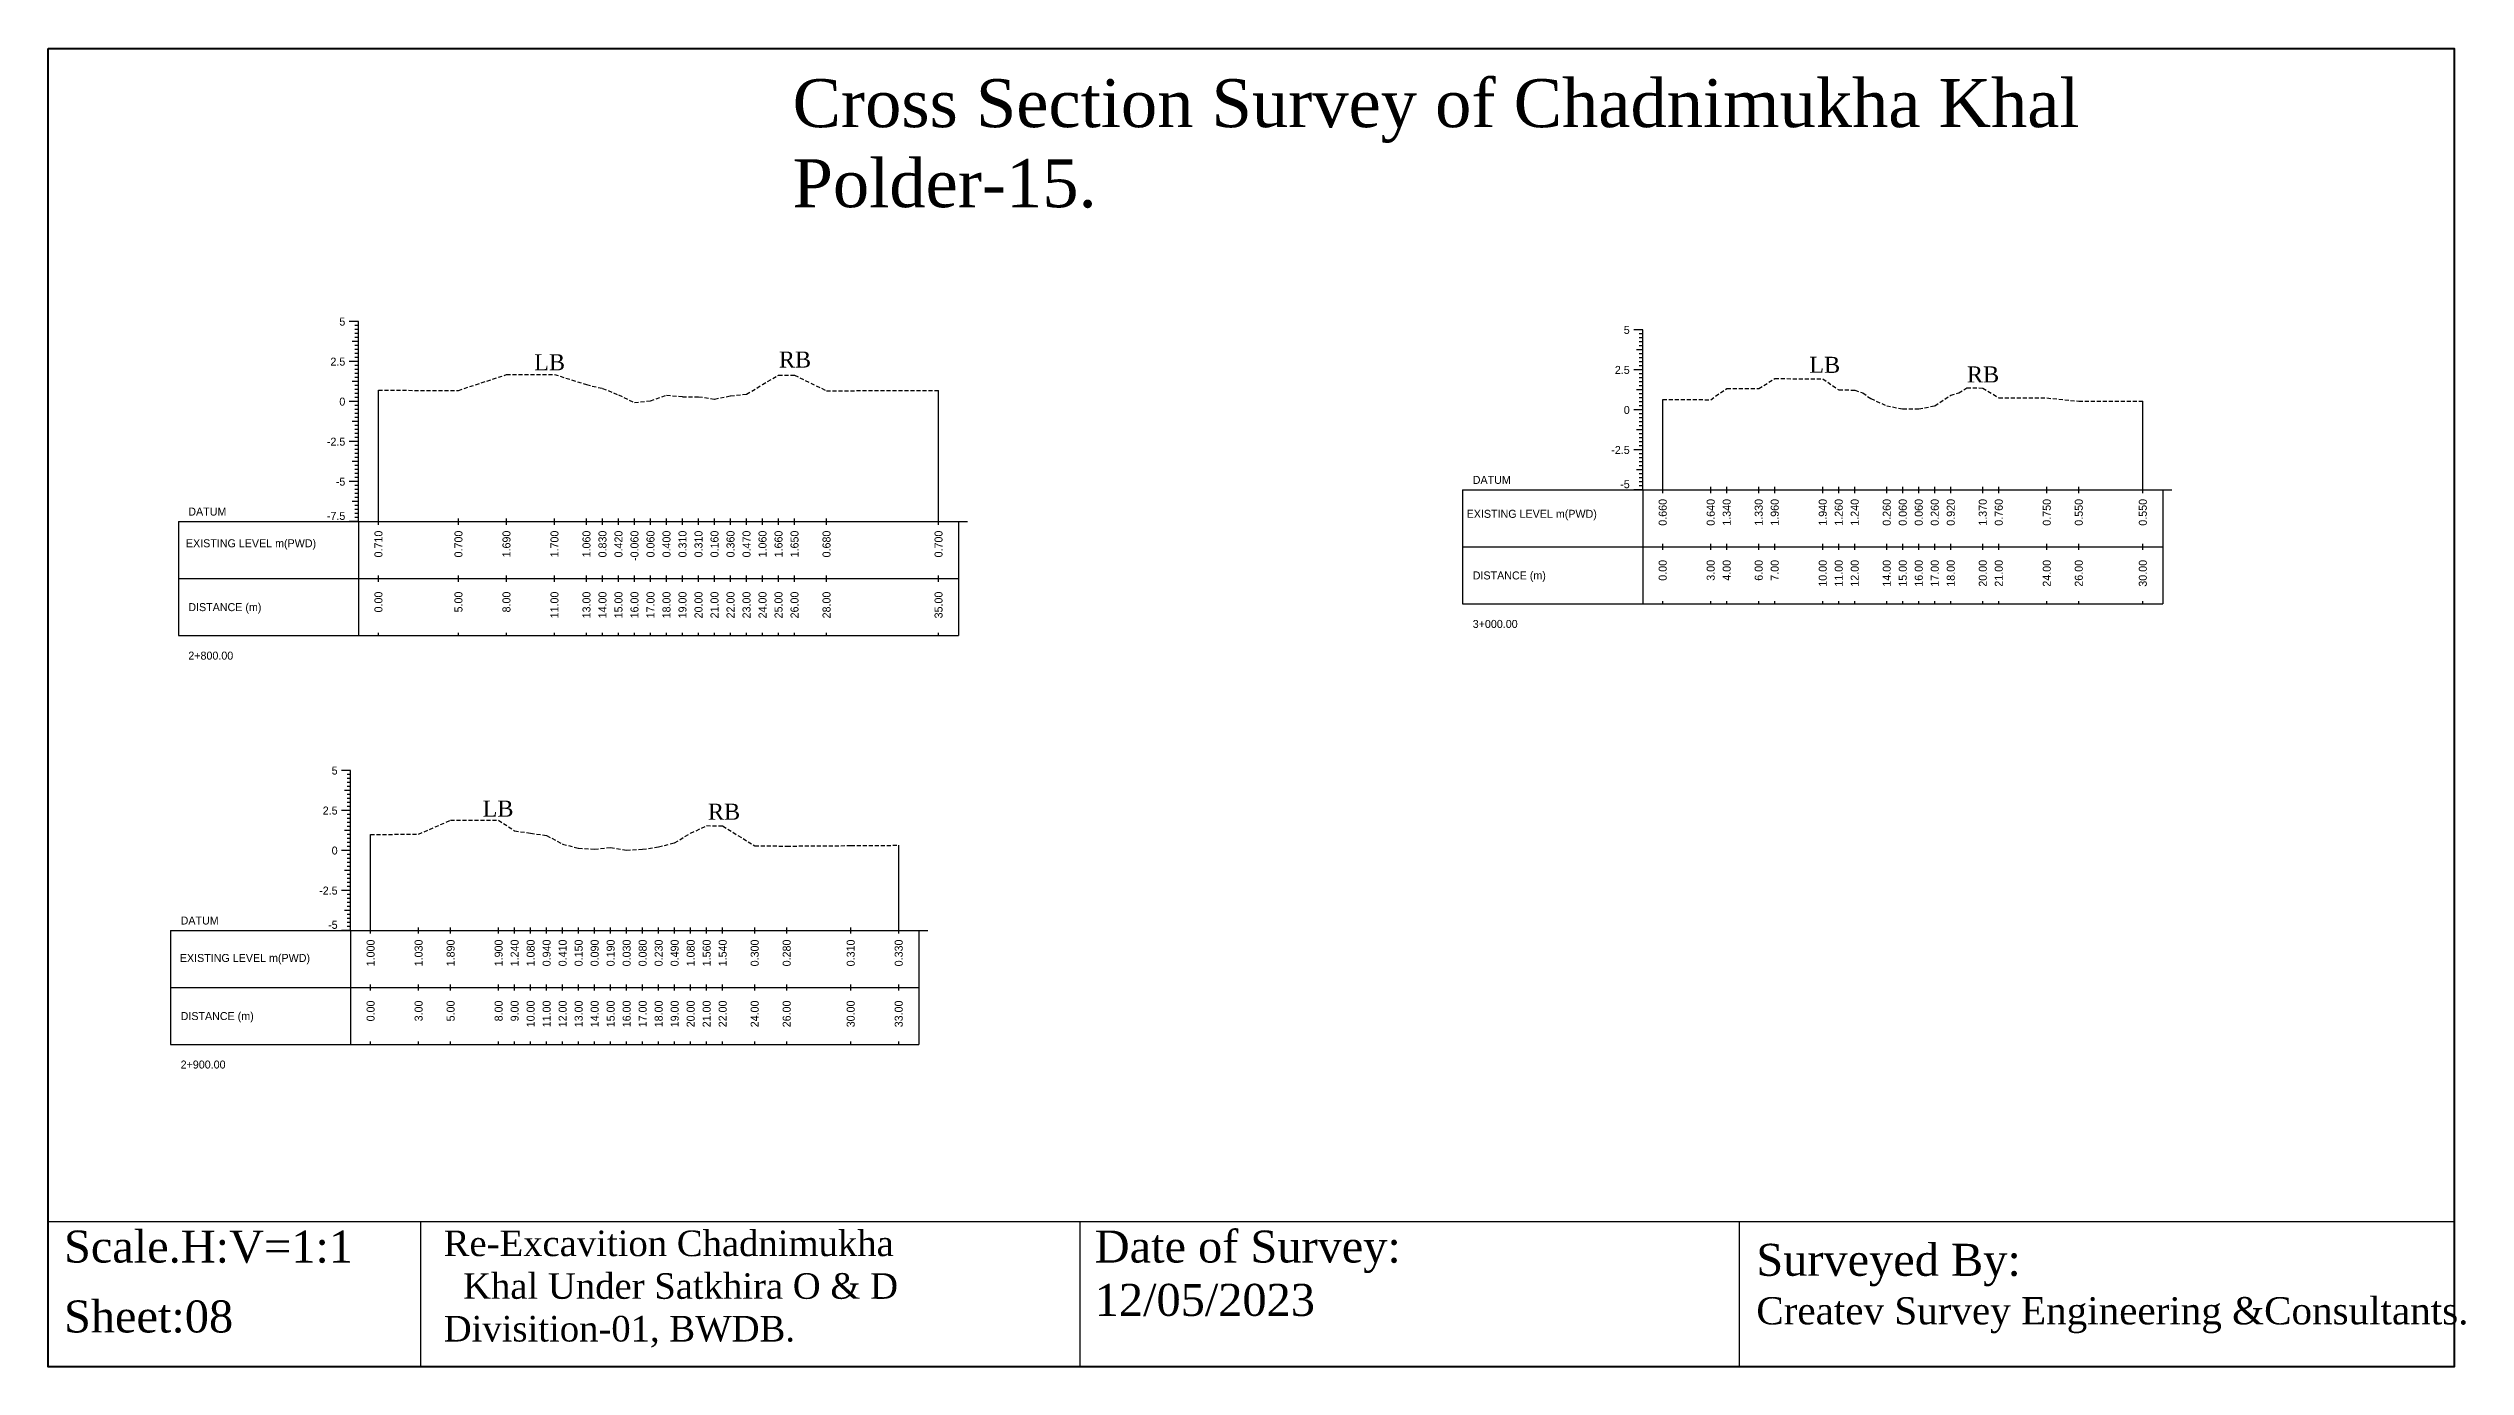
# Model space of a CAD drawing. Header units: inches. Extents: x 3247 to 4722, y -1199 to -293.
# Drawn here: x 4050.5 to 4201.6, y -1199.1 to -1116.7 of the extents above; entities that cross this region are included whole.
import ezdxf
from ezdxf.enums import TextEntityAlignment as Align

# ---------------------------------------------------------------- set-up
doc = ezdxf.new("R2010")
doc.units = ezdxf.units.IN
doc.header["$MEASUREMENT"] = 0
doc.linetypes.add('HIDDEN', pattern=[0.375, 0.25, -0.125])
doc.layers.add('CS_Drawing', color=7, linetype='Continuous')
doc.layers.add('GL', color=3, linetype='HIDDEN')
doc.styles.add('romans', font='romans.shx')

msp = doc.modelspace()

# ---------------------------------------------------------------- linework, layer by layer
at = {"color": 4, "lineweight": 40}
msp.add_lwpolyline([(4050.53, -1116.75), (4200.87, -1116.75), (4200.87, -1199.12), (4050.53, -1199.12)], close=True, dxfattribs=at)
for points in [[(4200.87, -1116.75), (4200.87, -1199.12)], [(4050.53, -1190.04), (4200.87, -1190.04)], [(4050.53, -1190.04), (4050.53, -1199.12)], [(4073.78, -1190.04), (4073.78, -1199.12)], [(4114.98, -1190.04), (4114.98, -1199.12)], [(4156.18, -1190.04), (4156.18, -1199.12)]]:
    msp.add_lwpolyline(points)
at = {"layer": 'CS_Drawing'}
for p, q in [((4069.91, -1133.82), (4069.34, -1133.82)), ((4069.91, -1133.82), (4069.51, -1133.82)), ((4069.91, -1133.82), (4069.68, -1133.82)), ((4069.91, -1134.07), (4069.68, -1134.07)), ((4069.91, -1134.32), (4069.68, -1134.32)), ((4069.91, -1146.32), (4069.91, -1133.82)), ((4150.16, -1134.34), (4149.6, -1134.34)), ((4150.16, -1134.34), (4149.77, -1134.34)), ((4150.16, -1134.34), (4149.94, -1134.34)), ((4150.16, -1144.34), (4150.16, -1134.34)), ((4069.91, -1135.07), (4069.51, -1135.07)), ((4069.91, -1134.57), (4069.68, -1134.57)), ((4069.91, -1134.82), (4069.68, -1134.82)), ((4069.91, -1135.07), (4069.68, -1135.07)), ((4069.91, -1135.32), (4069.68, -1135.32)), ((4069.91, -1135.57), (4069.68, -1135.57)), ((4069.91, -1135.82), (4069.68, -1135.82)), ((4150.16, -1135.59), (4149.77, -1135.59)), ((4150.16, -1134.59), (4149.94, -1134.59)), ((4150.16, -1134.84), (4149.94, -1134.84)), ((4150.16, -1135.09), (4149.94, -1135.09)), ((4150.16, -1135.34), (4149.94, -1135.34)), ((4150.16, -1135.59), (4149.94, -1135.59)), ((4150.16, -1135.84), (4149.94, -1135.84)), ((4069.91, -1136.32), (4069.34, -1136.32)), ((4069.91, -1136.32), (4069.51, -1136.32)), ((4069.91, -1136.07), (4069.68, -1136.07)), ((4069.91, -1136.32), (4069.68, -1136.32)), ((4069.91, -1136.57), (4069.68, -1136.57)), ((4069.91, -1136.82), (4069.68, -1136.82)), ((4069.91, -1137.07), (4069.68, -1137.07)), ((4069.91, -1137.32), (4069.68, -1137.32)), ((4150.16, -1136.84), (4149.6, -1136.84)), ((4150.16, -1136.84), (4149.77, -1136.84)), ((4150.16, -1136.09), (4149.94, -1136.09)), ((4150.16, -1136.34), (4149.94, -1136.34)), ((4150.16, -1136.59), (4149.94, -1136.59)), ((4150.16, -1136.84), (4149.94, -1136.84)), ((4150.16, -1137.09), (4149.94, -1137.09)), ((4150.16, -1137.34), (4149.94, -1137.34)), ((4069.91, -1138.82), (4069.34, -1138.82)), ((4069.91, -1137.57), (4069.51, -1137.57)), ((4069.91, -1138.82), (4069.51, -1138.82)), ((4069.91, -1137.57), (4069.68, -1137.57)), ((4069.91, -1137.82), (4069.68, -1137.82)), ((4069.91, -1138.07), (4069.68, -1138.07)), ((4069.91, -1138.32), (4069.68, -1138.32)), ((4069.91, -1138.57), (4069.68, -1138.57)), ((4069.91, -1138.82), (4069.68, -1138.82)), ((4071.16, -1146.32), (4071.16, -1138.11)), ((4106.16, -1146.32), (4106.16, -1138.12)), ((4150.16, -1138.09), (4149.77, -1138.09)), ((4150.16, -1137.59), (4149.94, -1137.59)), ((4150.16, -1137.84), (4149.94, -1137.84)), ((4150.16, -1138.09), (4149.94, -1138.09)), ((4150.16, -1138.34), (4149.94, -1138.34)), ((4150.16, -1138.59), (4149.94, -1138.59)), ((4150.16, -1138.84), (4149.94, -1138.84)), ((4151.41, -1144.34), (4151.41, -1138.68)), ((4181.41, -1144.34), (4181.41, -1138.79)), ((4069.91, -1140.07), (4069.51, -1140.07)), ((4069.91, -1139.07), (4069.68, -1139.07)), ((4069.91, -1139.32), (4069.68, -1139.32)), ((4069.91, -1139.57), (4069.68, -1139.57)), ((4069.91, -1139.82), (4069.68, -1139.82)), ((4069.91, -1140.07), (4069.68, -1140.07)), ((4069.91, -1140.32), (4069.68, -1140.32)), ((4150.16, -1139.34), (4149.6, -1139.34)), ((4150.16, -1139.34), (4149.77, -1139.34)), ((4150.16, -1139.09), (4149.94, -1139.09)), ((4150.16, -1139.34), (4149.94, -1139.34)), ((4150.16, -1139.59), (4149.94, -1139.59)), ((4150.16, -1139.84), (4149.94, -1139.84)), ((4150.16, -1140.09), (4149.94, -1140.09)), ((4150.16, -1140.34), (4149.94, -1140.34)), ((4069.91, -1141.32), (4069.34, -1141.32)), ((4069.91, -1141.32), (4069.51, -1141.32)), ((4069.91, -1140.57), (4069.68, -1140.57)), ((4069.91, -1140.82), (4069.68, -1140.82)), ((4069.91, -1141.07), (4069.68, -1141.07)), ((4069.91, -1141.32), (4069.68, -1141.32)), ((4069.91, -1141.57), (4069.68, -1141.57)), ((4069.91, -1141.82), (4069.68, -1141.82)), ((4150.16, -1141.84), (4149.6, -1141.84)), ((4150.16, -1140.59), (4149.77, -1140.59)), ((4150.16, -1141.84), (4149.77, -1141.84)), ((4150.16, -1140.59), (4149.94, -1140.59)), ((4150.16, -1140.84), (4149.94, -1140.84)), ((4150.16, -1141.09), (4149.94, -1141.09)), ((4150.16, -1141.34), (4149.94, -1141.34)), ((4150.16, -1141.59), (4149.94, -1141.59)), ((4150.16, -1141.84), (4149.94, -1141.84)), ((4069.91, -1142.57), (4069.51, -1142.57)), ((4069.91, -1142.07), (4069.68, -1142.07)), ((4069.91, -1142.32), (4069.68, -1142.32)), ((4069.91, -1142.57), (4069.68, -1142.57)), ((4069.91, -1142.82), (4069.68, -1142.82)), ((4069.91, -1143.07), (4069.68, -1143.07)), ((4069.91, -1143.32), (4069.68, -1143.32)), ((4150.16, -1143.09), (4149.77, -1143.09)), ((4150.16, -1142.09), (4149.94, -1142.09)), ((4150.16, -1142.34), (4149.94, -1142.34)), ((4150.16, -1142.59), (4149.94, -1142.59)), ((4150.16, -1142.84), (4149.94, -1142.84)), ((4150.16, -1143.09), (4149.94, -1143.09)), ((4150.16, -1143.34), (4149.94, -1143.34)), ((4069.91, -1143.82), (4069.34, -1143.82)), ((4069.91, -1143.82), (4069.51, -1143.82)), ((4069.91, -1143.57), (4069.68, -1143.57)), ((4069.91, -1143.82), (4069.68, -1143.82)), ((4069.91, -1144.07), (4069.68, -1144.07)), ((4069.91, -1144.32), (4069.68, -1144.32)), ((4069.91, -1144.57), (4069.68, -1144.57)), ((4069.91, -1144.82), (4069.68, -1144.82)), ((4138.91, -1144.34), (4150.16, -1144.34)), ((4138.91, -1144.34), (4138.91, -1151.46)), ((4150.16, -1144.34), (4149.6, -1144.34)), ((4150.16, -1144.34), (4149.77, -1144.34)), ((4150.16, -1143.59), (4149.94, -1143.59)), ((4150.16, -1143.84), (4149.94, -1143.84)), ((4150.16, -1144.09), (4149.94, -1144.09)), ((4150.16, -1144.34), (4149.94, -1144.34)), ((4150.16, -1144.34), (4182.66, -1144.34)), ((4150.16, -1144.34), (4150.16, -1151.46)), ((4151.41, -1144.53), (4151.41, -1144.15)), ((4154.41, -1144.53), (4154.41, -1144.15)), ((4155.41, -1144.53), (4155.41, -1144.15)), ((4157.41, -1144.53), (4157.41, -1144.15)), ((4158.41, -1144.53), (4158.41, -1144.15)), ((4161.41, -1144.53), (4161.41, -1144.15)), ((4162.41, -1144.53), (4162.41, -1144.15)), ((4163.41, -1144.53), (4163.41, -1144.15)), ((4165.41, -1144.53), (4165.41, -1144.15)), ((4166.41, -1144.53), (4166.41, -1144.15)), ((4167.41, -1144.53), (4167.41, -1144.15)), ((4168.41, -1144.53), (4168.41, -1144.15)), ((4169.41, -1144.53), (4169.41, -1144.15)), ((4171.41, -1144.53), (4171.41, -1144.15)), ((4172.41, -1144.53), (4172.41, -1144.15)), ((4175.41, -1144.53), (4175.41, -1144.15)), ((4177.41, -1144.53), (4177.41, -1144.15)), ((4181.41, -1144.53), (4181.41, -1144.15)), ((4182.66, -1144.34), (4183.23, -1144.34)), ((4182.66, -1144.34), (4183.06, -1144.34)), ((4182.66, -1144.34), (4182.89, -1144.34)), ((4182.66, -1144.34), (4182.66, -1151.46)), ((4058.66, -1146.32), (4069.91, -1146.32)), ((4058.66, -1146.32), (4058.66, -1153.44)), ((4069.91, -1146.32), (4069.34, -1146.32)), ((4069.91, -1145.07), (4069.51, -1145.07)), ((4069.91, -1146.32), (4069.51, -1146.32)), ((4069.91, -1145.07), (4069.68, -1145.07)), ((4069.91, -1145.32), (4069.68, -1145.32)), ((4069.91, -1145.57), (4069.68, -1145.57)), ((4069.91, -1145.82), (4069.68, -1145.82)), ((4069.91, -1146.07), (4069.68, -1146.07)), ((4069.91, -1146.32), (4069.68, -1146.32)), ((4069.91, -1146.32), (4107.41, -1146.32)), ((4069.91, -1146.32), (4069.91, -1153.44)), ((4071.16, -1146.51), (4071.16, -1146.13)), ((4076.16, -1146.51), (4076.16, -1146.13)), ((4079.16, -1146.51), (4079.16, -1146.13)), ((4082.16, -1146.51), (4082.16, -1146.13)), ((4084.16, -1146.51), (4084.16, -1146.13)), ((4085.16, -1146.51), (4085.16, -1146.13)), ((4086.16, -1146.51), (4086.16, -1146.13)), ((4087.16, -1146.51), (4087.16, -1146.13)), ((4088.16, -1146.51), (4088.16, -1146.13)), ((4089.16, -1146.51), (4089.16, -1146.13)), ((4090.16, -1146.51), (4090.16, -1146.13)), ((4091.16, -1146.51), (4091.16, -1146.13)), ((4092.16, -1146.51), (4092.16, -1146.13)), ((4093.16, -1146.51), (4093.16, -1146.13)), ((4094.16, -1146.51), (4094.16, -1146.13)), ((4095.16, -1146.51), (4095.16, -1146.13)), ((4096.16, -1146.51), (4096.16, -1146.13)), ((4097.16, -1146.51), (4097.16, -1146.13)), ((4099.16, -1146.51), (4099.16, -1146.13)), ((4106.16, -1146.51), (4106.16, -1146.13)), ((4107.41, -1146.32), (4107.97, -1146.32)), ((4107.41, -1146.32), (4107.8, -1146.32)), ((4107.41, -1146.32), (4107.63, -1146.32)), ((4107.41, -1146.32), (4107.41, -1153.44)), ((4138.91, -1147.9), (4150.16, -1147.9)), ((4150.16, -1147.9), (4182.66, -1147.9)), ((4150.16, -1147.9), (4182.66, -1147.9)), ((4151.41, -1148.09), (4151.41, -1147.71)), ((4154.41, -1148.09), (4154.41, -1147.71)), ((4155.41, -1148.09), (4155.41, -1147.71)), ((4157.41, -1148.09), (4157.41, -1147.71)), ((4158.41, -1148.09), (4158.41, -1147.71)), ((4161.41, -1148.09), (4161.41, -1147.71)), ((4162.41, -1148.09), (4162.41, -1147.71)), ((4163.41, -1148.09), (4163.41, -1147.71)), ((4165.41, -1148.09), (4165.41, -1147.71)), ((4166.41, -1148.09), (4166.41, -1147.71)), ((4167.41, -1148.09), (4167.41, -1147.71)), ((4168.41, -1148.09), (4168.41, -1147.71)), ((4169.41, -1148.09), (4169.41, -1147.71)), ((4171.41, -1148.09), (4171.41, -1147.71)), ((4172.41, -1148.09), (4172.41, -1147.71)), ((4175.41, -1148.09), (4175.41, -1147.71)), ((4177.41, -1148.09), (4177.41, -1147.71)), ((4181.41, -1148.09), (4181.41, -1147.71)), ((4058.66, -1149.88), (4069.91, -1149.88)), ((4069.91, -1149.88), (4107.41, -1149.88)), ((4069.91, -1149.88), (4107.41, -1149.88)), ((4071.16, -1150.07), (4071.16, -1149.69)), ((4076.16, -1150.07), (4076.16, -1149.69)), ((4079.16, -1150.07), (4079.16, -1149.69)), ((4082.16, -1150.07), (4082.16, -1149.69)), ((4084.16, -1150.07), (4084.16, -1149.69)), ((4085.16, -1150.07), (4085.16, -1149.69)), ((4086.16, -1150.07), (4086.16, -1149.69)), ((4087.16, -1150.07), (4087.16, -1149.69)), ((4088.16, -1150.07), (4088.16, -1149.69)), ((4089.16, -1150.07), (4089.16, -1149.69)), ((4090.16, -1150.07), (4090.16, -1149.69)), ((4091.16, -1150.07), (4091.16, -1149.69)), ((4092.16, -1150.07), (4092.16, -1149.69)), ((4093.16, -1150.07), (4093.16, -1149.69)), ((4094.16, -1150.07), (4094.16, -1149.69)), ((4095.16, -1150.07), (4095.16, -1149.69)), ((4096.16, -1150.07), (4096.16, -1149.69)), ((4097.16, -1150.07), (4097.16, -1149.69)), ((4099.16, -1150.07), (4099.16, -1149.69)), ((4106.16, -1150.07), (4106.16, -1149.69)), ((4138.91, -1151.46), (4150.16, -1151.46)), ((4150.16, -1151.46), (4182.66, -1151.46)), ((4151.41, -1151.46), (4151.41, -1151.28)), ((4154.41, -1151.46), (4154.41, -1151.28)), ((4155.41, -1151.46), (4155.41, -1151.28)), ((4157.41, -1151.46), (4157.41, -1151.28)), ((4158.41, -1151.46), (4158.41, -1151.28)), ((4161.41, -1151.46), (4161.41, -1151.28)), ((4162.41, -1151.46), (4162.41, -1151.28)), ((4163.41, -1151.46), (4163.41, -1151.28)), ((4165.41, -1151.46), (4165.41, -1151.28)), ((4166.41, -1151.46), (4166.41, -1151.28)), ((4167.41, -1151.46), (4167.41, -1151.28)), ((4168.41, -1151.46), (4168.41, -1151.28)), ((4169.41, -1151.46), (4169.41, -1151.28)), ((4171.41, -1151.46), (4171.41, -1151.28)), ((4172.41, -1151.46), (4172.41, -1151.28)), ((4175.41, -1151.46), (4175.41, -1151.28)), ((4177.41, -1151.46), (4177.41, -1151.28)), ((4181.41, -1151.46), (4181.41, -1151.28)), ((4058.66, -1153.44), (4069.91, -1153.44)), ((4069.91, -1153.44), (4107.41, -1153.44)), ((4071.16, -1153.44), (4071.16, -1153.26)), ((4076.16, -1153.44), (4076.16, -1153.26)), ((4079.16, -1153.44), (4079.16, -1153.26)), ((4082.16, -1153.44), (4082.16, -1153.26)), ((4084.16, -1153.44), (4084.16, -1153.26)), ((4085.16, -1153.44), (4085.16, -1153.26)), ((4086.16, -1153.44), (4086.16, -1153.26)), ((4087.16, -1153.44), (4087.16, -1153.26)), ((4088.16, -1153.44), (4088.16, -1153.26)), ((4089.16, -1153.44), (4089.16, -1153.26)), ((4090.16, -1153.44), (4090.16, -1153.26)), ((4091.16, -1153.44), (4091.16, -1153.26)), ((4092.16, -1153.44), (4092.16, -1153.26)), ((4093.16, -1153.44), (4093.16, -1153.26)), ((4094.16, -1153.44), (4094.16, -1153.26)), ((4095.16, -1153.44), (4095.16, -1153.26)), ((4096.16, -1153.44), (4096.16, -1153.26)), ((4097.16, -1153.44), (4097.16, -1153.26)), ((4099.16, -1153.44), (4099.16, -1153.26)), ((4106.16, -1153.44), (4106.16, -1153.26)), ((4069.42, -1161.87), (4068.86, -1161.87)), ((4069.42, -1161.87), (4069.03, -1161.87)), ((4069.42, -1161.87), (4069.2, -1161.87)), ((4069.42, -1162.12), (4069.2, -1162.12)), ((4069.42, -1162.37), (4069.2, -1162.37)), ((4069.42, -1162.62), (4069.2, -1162.62)), ((4069.42, -1162.87), (4069.2, -1162.87)), ((4069.42, -1171.87), (4069.42, -1161.87)), ((4069.42, -1164.37), (4068.86, -1164.37)), ((4069.42, -1163.12), (4069.03, -1163.12)), ((4069.42, -1164.37), (4069.03, -1164.37)), ((4069.42, -1163.12), (4069.2, -1163.12)), ((4069.42, -1163.37), (4069.2, -1163.37)), ((4069.42, -1163.62), (4069.2, -1163.62)), ((4069.42, -1163.87), (4069.2, -1163.87)), ((4069.42, -1164.12), (4069.2, -1164.12)), ((4069.42, -1164.37), (4069.2, -1164.37)), ((4069.42, -1165.62), (4069.03, -1165.62)), ((4069.42, -1164.62), (4069.2, -1164.62)), ((4069.42, -1164.87), (4069.2, -1164.87)), ((4069.42, -1165.12), (4069.2, -1165.12)), ((4069.42, -1165.37), (4069.2, -1165.37)), ((4069.42, -1165.62), (4069.2, -1165.62)), ((4069.42, -1165.87), (4069.2, -1165.87)), ((4070.67, -1171.87), (4070.67, -1165.87)), ((4069.42, -1166.87), (4068.86, -1166.87)), ((4069.42, -1166.87), (4069.03, -1166.87)), ((4069.42, -1166.12), (4069.2, -1166.12)), ((4069.42, -1166.37), (4069.2, -1166.37)), ((4069.42, -1166.62), (4069.2, -1166.62)), ((4069.42, -1166.87), (4069.2, -1166.87)), ((4069.42, -1167.12), (4069.2, -1167.12)), ((4069.42, -1167.37), (4069.2, -1167.37)), ((4069.42, -1167.62), (4069.2, -1167.62)), ((4103.67, -1171.87), (4103.67, -1166.54)), ((4069.42, -1168.12), (4069.03, -1168.12)), ((4069.42, -1167.87), (4069.2, -1167.87)), ((4069.42, -1168.12), (4069.2, -1168.12)), ((4069.42, -1168.37), (4069.2, -1168.37)), ((4069.42, -1168.62), (4069.2, -1168.62)), ((4069.42, -1168.87), (4069.2, -1168.87)), ((4069.42, -1169.12), (4069.2, -1169.12)), ((4069.42, -1169.37), (4068.86, -1169.37)), ((4069.42, -1169.37), (4069.03, -1169.37)), ((4069.42, -1170.62), (4069.03, -1170.62)), ((4069.42, -1169.37), (4069.2, -1169.37)), ((4069.42, -1169.62), (4069.2, -1169.62)), ((4069.42, -1169.87), (4069.2, -1169.87)), ((4069.42, -1170.12), (4069.2, -1170.12)), ((4069.42, -1170.37), (4069.2, -1170.37)), ((4069.42, -1170.62), (4069.2, -1170.62)), ((4058.17, -1171.87), (4069.42, -1171.87)), ((4058.17, -1171.87), (4058.17, -1178.99)), ((4069.42, -1171.87), (4068.86, -1171.87)), ((4069.42, -1171.87), (4069.03, -1171.87)), ((4069.42, -1170.87), (4069.2, -1170.87)), ((4069.42, -1171.12), (4069.2, -1171.12)), ((4069.42, -1171.37), (4069.2, -1171.37)), ((4069.42, -1171.62), (4069.2, -1171.62)), ((4069.42, -1171.87), (4069.2, -1171.87)), ((4069.42, -1171.87), (4104.92, -1171.87)), ((4069.42, -1171.87), (4069.42, -1178.99)), ((4070.67, -1172.06), (4070.67, -1171.68)), ((4073.67, -1172.06), (4073.67, -1171.68)), ((4075.67, -1172.06), (4075.67, -1171.68)), ((4078.67, -1172.06), (4078.67, -1171.68)), ((4079.67, -1172.06), (4079.67, -1171.68)), ((4080.67, -1172.06), (4080.67, -1171.68)), ((4081.67, -1172.06), (4081.67, -1171.68)), ((4082.67, -1172.06), (4082.67, -1171.68)), ((4083.67, -1172.06), (4083.67, -1171.68)), ((4084.67, -1172.06), (4084.67, -1171.68)), ((4085.67, -1172.06), (4085.67, -1171.68)), ((4086.67, -1172.06), (4086.67, -1171.68)), ((4087.67, -1172.06), (4087.67, -1171.68)), ((4088.67, -1172.06), (4088.67, -1171.68)), ((4089.67, -1172.06), (4089.67, -1171.68)), ((4090.67, -1172.06), (4090.67, -1171.68)), ((4091.67, -1172.06), (4091.67, -1171.68)), ((4092.67, -1172.06), (4092.67, -1171.68)), ((4094.67, -1172.06), (4094.67, -1171.68)), ((4096.67, -1172.06), (4096.67, -1171.68)), ((4100.67, -1172.06), (4100.67, -1171.68)), ((4103.67, -1172.06), (4103.67, -1171.68)), ((4104.92, -1171.87), (4105.49, -1171.87)), ((4104.92, -1171.87), (4105.32, -1171.87)), ((4104.92, -1171.87), (4105.15, -1171.87)), ((4104.92, -1171.87), (4104.92, -1178.99)), ((4058.17, -1175.43), (4069.42, -1175.43)), ((4069.42, -1175.43), (4104.92, -1175.43)), ((4069.42, -1175.43), (4104.92, -1175.43)), ((4070.67, -1175.62), (4070.67, -1175.24)), ((4073.67, -1175.62), (4073.67, -1175.24)), ((4075.67, -1175.62), (4075.67, -1175.24)), ((4078.67, -1175.62), (4078.67, -1175.24)), ((4079.67, -1175.62), (4079.67, -1175.24)), ((4080.67, -1175.62), (4080.67, -1175.24)), ((4081.67, -1175.62), (4081.67, -1175.24)), ((4082.67, -1175.62), (4082.67, -1175.24)), ((4083.67, -1175.62), (4083.67, -1175.24)), ((4084.67, -1175.62), (4084.67, -1175.24)), ((4085.67, -1175.62), (4085.67, -1175.24)), ((4086.67, -1175.62), (4086.67, -1175.24)), ((4087.67, -1175.62), (4087.67, -1175.24)), ((4088.67, -1175.62), (4088.67, -1175.24)), ((4089.67, -1175.62), (4089.67, -1175.24)), ((4090.67, -1175.62), (4090.67, -1175.24)), ((4091.67, -1175.62), (4091.67, -1175.24)), ((4092.67, -1175.62), (4092.67, -1175.24)), ((4094.67, -1175.62), (4094.67, -1175.24)), ((4096.67, -1175.62), (4096.67, -1175.24)), ((4100.67, -1175.62), (4100.67, -1175.24)), ((4103.67, -1175.62), (4103.67, -1175.24)), ((4058.17, -1178.99), (4069.42, -1178.99)), ((4069.42, -1178.99), (4104.92, -1178.99)), ((4070.67, -1178.99), (4070.67, -1178.81)), ((4073.67, -1178.99), (4073.67, -1178.81)), ((4075.67, -1178.99), (4075.67, -1178.81)), ((4078.67, -1178.99), (4078.67, -1178.81)), ((4079.67, -1178.99), (4079.67, -1178.81)), ((4080.67, -1178.99), (4080.67, -1178.81)), ((4081.67, -1178.99), (4081.67, -1178.81)), ((4082.67, -1178.99), (4082.67, -1178.81)), ((4083.67, -1178.99), (4083.67, -1178.81)), ((4084.67, -1178.99), (4084.67, -1178.81)), ((4085.67, -1178.99), (4085.67, -1178.81)), ((4086.67, -1178.99), (4086.67, -1178.81)), ((4087.67, -1178.99), (4087.67, -1178.81)), ((4088.67, -1178.99), (4088.67, -1178.81)), ((4089.67, -1178.99), (4089.67, -1178.81)), ((4090.67, -1178.99), (4090.67, -1178.81)), ((4091.67, -1178.99), (4091.67, -1178.81)), ((4092.67, -1178.99), (4092.67, -1178.81)), ((4094.67, -1178.99), (4094.67, -1178.81)), ((4096.67, -1178.99), (4096.67, -1178.81)), ((4100.67, -1178.99), (4100.67, -1178.81)), ((4103.67, -1178.99), (4103.67, -1178.81))]:
    msp.add_line(p, q, dxfattribs=at)
at = {"layer": 'GL'}
for points in [[(4071.16, -1138.11), (4076.16, -1138.12), (4079.16, -1137.13), (4082.16, -1137.12), (4084.16, -1137.76), (4085.16, -1137.99), (4086.16, -1138.4), (4087.16, -1138.88), (4088.16, -1138.76), (4089.16, -1138.42), (4090.16, -1138.51), (4091.16, -1138.51), (4092.16, -1138.66), (4093.16, -1138.46), (4094.16, -1138.35), (4095.16, -1137.76), (4096.16, -1137.16), (4097.16, -1137.17), (4099.16, -1138.14), (4106.16, -1138.12)], [(4151.41, -1138.68), (4154.41, -1138.7), (4155.41, -1138), (4157.41, -1138.01), (4158.41, -1137.38), (4161.41, -1137.4), (4162.41, -1138.08), (4163.41, -1138.1), (4163.91, -1138.28), (4164.41, -1138.63), (4165.41, -1139.08), (4166.41, -1139.28), (4167.41, -1139.28), (4168.41, -1139.08), (4169.41, -1138.42), (4169.91, -1138.28), (4170.41, -1137.96), (4171.41, -1137.97), (4172.41, -1138.58), (4175.41, -1138.59), (4177.41, -1138.79), (4181.41, -1138.79), (4181.41, -1138.79)], [(4070.67, -1165.87), (4073.67, -1165.84), (4075.67, -1164.98), (4078.67, -1164.97), (4079.67, -1165.63), (4080.67, -1165.79), (4081.67, -1165.93), (4082.67, -1166.46), (4083.67, -1166.72), (4084.67, -1166.78), (4085.67, -1166.68), (4086.67, -1166.84), (4087.67, -1166.79), (4088.67, -1166.64), (4089.67, -1166.38), (4090.67, -1165.79), (4091.67, -1165.31), (4092.67, -1165.33), (4094.67, -1166.57), (4096.67, -1166.59), (4100.67, -1166.56), (4103.67, -1166.54)]]:
    msp.add_lwpolyline(points, dxfattribs=at)

# ---------------------------------------------------------------- texts
at = {"attachment_point": 1, "style": 'romans'}
for s, insert, char_height, width in [('{\\fTimes New Roman|b0|i0|c0|p18;Cross Section Survey of Chadnimukha Khal Polder-15.}', (4097.04, -1118.67), 3, 81.7511), ('{\\fTimes New Roman|b0|i0|c0|p18;LB}', (4080.89, -1135.86), 1, 685.1065), ('{\\fTimes New Roman|b0|i0|c0|p18;RB}', (4096.18, -1135.69), 1, 685.1065), ('{\\fTimes New Roman|b0|i0|c0|p18;LB}', (4160.57, -1136.02), 1, 685.1065), ('{\\fTimes New Roman|b0|i0|c0|p18;RB}', (4170.42, -1136.62), 1, 685.1065), ('{\\fTimes New Roman|b0|i0|c0|p18;LB}', (4077.67, -1163.75), 1, 685.1065), ('{\\fTimes New Roman|b0|i0|c0|p18;RB}', (4091.75, -1163.94), 1, 685.1065), ('{\\fTimes New Roman|b0|i0|c0|p18;Scale.H:V=1:1}', (4051.51, -1190.61), 2, 22.2708), ('{\\fTimes New Roman|b0|i0|c0|p18;Re-Excavition Chadnimukha\\P  Khal Under Satkhira O & D    Divisition-01, BWDB.}', (4075.24, -1190.61), 1.6, 38.8405), ('{\\fTimes New Roman|b0|i0|c0|p18;Date of Survey: 12/05/2023}', (4115.92, -1190.61), 2, 22.2708), ('{\\fTimes New Roman|b0|i0|c0|p18;Surveyed By:                                     \\H0.85x;Createv Survey Engineering &Consultants.}', (4157.26, -1191.44), 2, 45.2193), ('{\\fTimes New Roman|b0|i0|c0|p18;Sheet:08}', (4051.51, -1194.98), 2, 38.8405)]:
    msp.add_mtext(s, dxfattribs=dict(at, insert=insert, char_height=char_height, width=width))
at = {"layer": 'CS_Drawing'}
for s, p in [('5', (4069.09, -1133.82)), ('5', (4149.35, -1134.34)), ('2.5', (4069.09, -1136.32)), ('2.5', (4149.35, -1136.84)), ('0', (4069.09, -1138.82)), ('0', (4149.35, -1139.34)), ('-2.5', (4069.09, -1141.32)), ('-2.5', (4149.35, -1141.84)), ('-5', (4069.09, -1143.82)), ('5', (4068.61, -1161.87)), ('2.5', (4068.61, -1164.37)), ('0', (4068.61, -1166.87)), ('-2.5', (4068.61, -1169.37))]:
    msp.add_text(s, height=0.5, dxfattribs=at).set_placement(p, align=Align.MIDDLE_RIGHT)
for s, p in [('DATUM', (4139.54, -1143.71)), ('DATUM', (4059.28, -1145.69)), ('EXISTING LEVEL m(PWD)', (4139.16, -1145.83)), ('EXISTING LEVEL m(PWD)', (4059.13, -1147.67)), ('DISTANCE (m)', (4139.54, -1149.68)), ('DISTANCE (m)', (4059.28, -1151.66)), ('3+000.00', (4139.54, -1152.71)), ('2+800.00', (4059.28, -1154.69)), ('DATUM', (4058.8, -1171.24)), ('EXISTING LEVEL m(PWD)', (4058.75, -1173.58)), ('DISTANCE (m)', (4058.8, -1177.21)), ('2+900.00', (4058.8, -1180.24))]:
    msp.add_text(s, height=0.5, dxfattribs=at).set_placement(p, align=Align.MIDDLE_LEFT)
for s, p in [('-5', (4149.35, -1144.23)), ('-7.5', (4069.09, -1146.21)), ('-5', (4068.61, -1171.76))]:
    msp.add_text(s, height=0.5, dxfattribs=at).set_placement(p, align=Align.RIGHT)
for s, p in [('0.660', (4151.41, -1144.9)), ('0.640', (4154.41, -1144.9)), ('1.340', (4155.41, -1144.9)), ('1.330', (4157.41, -1144.9)), ('1.960', (4158.41, -1144.9)), ('1.940', (4161.41, -1144.9)), ('1.260', (4162.41, -1144.9)), ('1.240', (4163.41, -1144.9)), ('0.260', (4165.41, -1144.9)), ('0.060', (4166.41, -1144.9)), ('0.060', (4167.41, -1144.9)), ('0.260', (4168.41, -1144.9)), ('0.920', (4169.41, -1144.9)), ('1.370', (4171.41, -1144.9)), ('0.760', (4172.41, -1144.9)), ('0.750', (4175.41, -1144.9)), ('0.550', (4177.41, -1144.9)), ('0.550', (4181.41, -1144.9)), ('0.710', (4071.16, -1146.88)), ('0.700', (4076.16, -1146.88)), ('1.690', (4079.16, -1146.88)), ('1.700', (4082.16, -1146.88)), ('1.060', (4084.16, -1146.88)), ('0.830', (4085.16, -1146.88)), ('0.420', (4086.16, -1146.88)), ('-0.060', (4087.16, -1146.88)), ('0.060', (4088.16, -1146.88)), ('0.400', (4089.16, -1146.88)), ('0.310', (4090.16, -1146.88)), ('0.310', (4091.16, -1146.88)), ('0.160', (4092.16, -1146.88)), ('0.360', (4093.16, -1146.88)), ('0.470', (4094.16, -1146.88)), ('1.060', (4095.16, -1146.88)), ('1.660', (4096.16, -1146.88)), ('1.650', (4097.16, -1146.88)), ('0.680', (4099.16, -1146.88)), ('0.700', (4106.16, -1146.88)), ('0.00', (4151.41, -1148.71)), ('3.00', (4154.41, -1148.71)), ('4.00', (4155.41, -1148.71)), ('6.00', (4157.41, -1148.71)), ('7.00', (4158.41, -1148.71)), ('10.00', (4161.41, -1148.71)), ('11.00', (4162.41, -1148.71)), ('12.00', (4163.41, -1148.71)), ('14.00', (4165.41, -1148.71)), ('15.00', (4166.41, -1148.71)), ('16.00', (4167.41, -1148.71)), ('17.00', (4168.41, -1148.71)), ('18.00', (4169.41, -1148.71)), ('20.00', (4171.41, -1148.71)), ('21.00', (4172.41, -1148.71)), ('24.00', (4175.41, -1148.71)), ('26.00', (4177.41, -1148.71)), ('30.00', (4181.41, -1148.71)), ('0.00', (4071.16, -1150.69)), ('5.00', (4076.16, -1150.69)), ('8.00', (4079.16, -1150.69)), ('11.00', (4082.16, -1150.69)), ('13.00', (4084.16, -1150.69)), ('14.00', (4085.16, -1150.69)), ('15.00', (4086.16, -1150.69)), ('16.00', (4087.16, -1150.69)), ('17.00', (4088.16, -1150.69)), ('18.00', (4089.16, -1150.69)), ('19.00', (4090.16, -1150.69)), ('20.00', (4091.16, -1150.69)), ('21.00', (4092.16, -1150.69)), ('22.00', (4093.16, -1150.69)), ('23.00', (4094.16, -1150.69)), ('24.00', (4095.16, -1150.69)), ('25.00', (4096.16, -1150.69)), ('26.00', (4097.16, -1150.69)), ('28.00', (4099.16, -1150.69)), ('35.00', (4106.16, -1150.69)), ('1.000', (4070.67, -1172.43)), ('1.030', (4073.67, -1172.43)), ('1.890', (4075.67, -1172.43)), ('1.900', (4078.67, -1172.43)), ('1.240', (4079.67, -1172.43)), ('1.080', (4080.67, -1172.43)), ('0.940', (4081.67, -1172.43)), ('0.410', (4082.67, -1172.43)), ('0.150', (4083.67, -1172.43)), ('0.090', (4084.67, -1172.43)), ('0.190', (4085.67, -1172.43)), ('0.030', (4086.67, -1172.43)), ('0.080', (4087.67, -1172.43)), ('0.230', (4088.67, -1172.43)), ('0.490', (4089.67, -1172.43)), ('1.080', (4090.67, -1172.43)), ('1.560', (4091.67, -1172.43)), ('1.540', (4092.67, -1172.43)), ('0.300', (4094.67, -1172.43)), ('0.280', (4096.67, -1172.43)), ('0.310', (4100.67, -1172.43)), ('0.330', (4103.67, -1172.43)), ('0.00', (4070.67, -1176.24)), ('3.00', (4073.67, -1176.24)), ('5.00', (4075.67, -1176.24)), ('8.00', (4078.67, -1176.24)), ('9.00', (4079.67, -1176.24)), ('10.00', (4080.67, -1176.24)), ('11.00', (4081.67, -1176.24)), ('12.00', (4082.67, -1176.24)), ('13.00', (4083.67, -1176.24)), ('14.00', (4084.67, -1176.24)), ('15.00', (4085.67, -1176.24)), ('16.00', (4086.67, -1176.24)), ('17.00', (4087.67, -1176.24)), ('18.00', (4088.67, -1176.24)), ('19.00', (4089.67, -1176.24)), ('20.00', (4090.67, -1176.24)), ('21.00', (4091.67, -1176.24)), ('22.00', (4092.67, -1176.24)), ('24.00', (4094.67, -1176.24)), ('26.00', (4096.67, -1176.24)), ('30.00', (4100.67, -1176.24)), ('33.00', (4103.67, -1176.24))]:
    msp.add_text(s, height=0.5, rotation=90, dxfattribs=at).set_placement(p, align=Align.MIDDLE_RIGHT)

doc.saveas('drawing.dxf')
